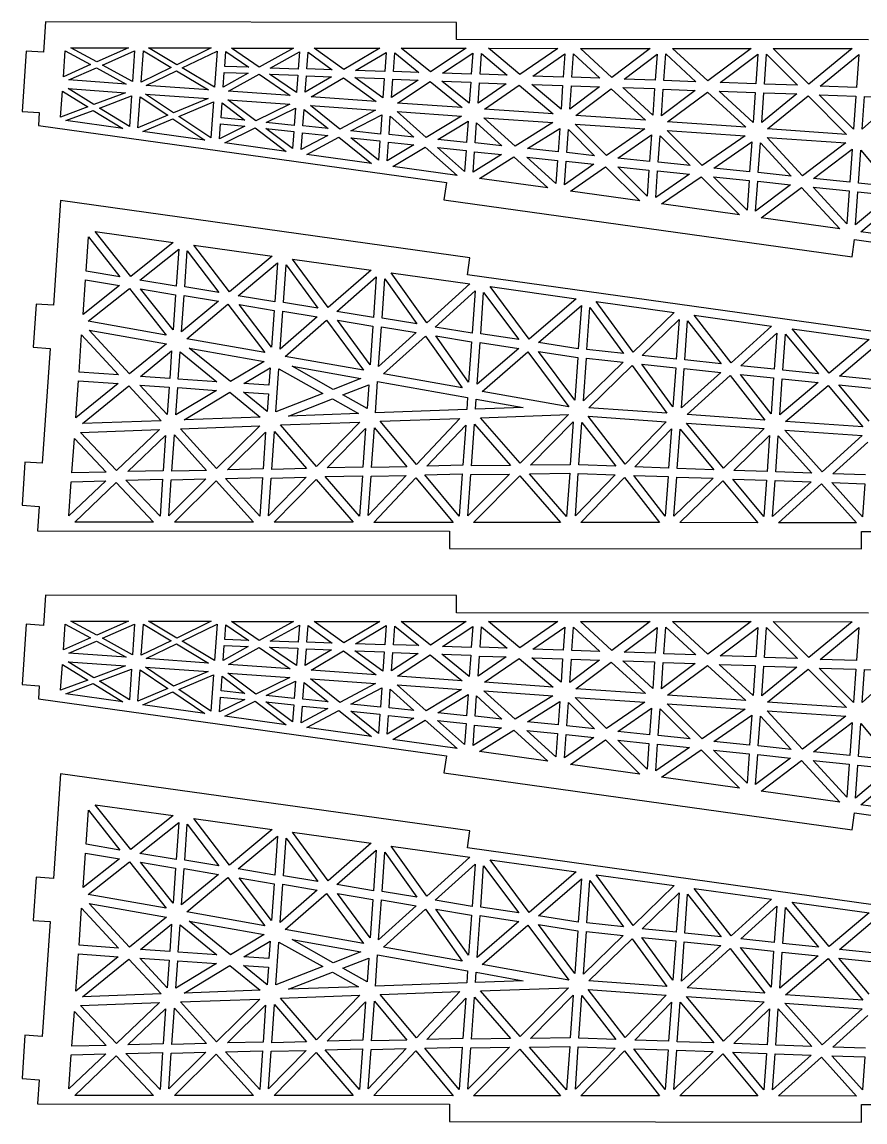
# Model space of a CAD drawing. Extents: x 287 to 1049, y 34 to 223.
# Drawn here: x 287.1 to 395.3, y 34 to 175.2 of the extents above; entities that cross this region are included whole.
import ezdxf

# ---------------------------------------------------------------- set-up
doc = ezdxf.new("R2010")
doc.units = 0
doc.header["$MEASUREMENT"] = 0
doc.layers.add('CYAN', color=4, linetype='CONTINUOUS')

msp = doc.modelspace()

# ---------------------------------------------------------------- linework, layer by layer
at = {"layer": 'CYAN'}
for p, q in [((290.11, 175.23), (289.84, 171.35)), ((342.86, 175.18), (290.11, 175.23)), ((342.86, 172.97), (342.86, 175.18)), ((395.76, 172.92), (342.86, 172.97)), ((287.62, 171.5), (287.08, 163.74)), ((289.84, 171.35), (287.62, 171.5)), ((292.4, 168.2), (292.63, 171.53)), ((292.63, 171.53), (295.89, 169.75)), ((293.36, 171.89), (300.75, 171.89)), ((296.67, 170.09), (293.36, 171.89)), ((300.75, 171.89), (296.67, 170.09)), ((297.41, 169.69), (301.54, 171.52)), ((301.54, 171.52), (301.27, 167.57)), ((302.38, 167.52), (302.66, 171.51)), ((302.66, 171.51), (306.24, 169.38)), ((303.34, 171.89), (311.38, 171.89)), ((306.95, 169.73), (303.34, 171.89)), ((311.38, 171.89), (306.95, 169.73)), ((307.64, 169.32), (312.12, 171.5)), ((312.12, 171.5), (311.8, 166.84)), ((313.1, 169.52), (313.23, 171.44)), ((313.23, 171.44), (316.2, 169.42)), ((313.96, 171.87), (321.94, 171.87)), ((317.55, 169.44), (313.96, 171.87)), ((321.94, 171.87), (317.55, 169.44)), ((318.95, 169.31), (322.7, 171.4)), ((322.7, 171.4), (322.54, 169.18)), ((323.66, 169.2), (323.81, 171.35)), ((323.81, 171.35), (326.92, 169.09)), ((324.6, 171.87), (333.01, 171.86)), ((328.39, 169.12), (324.6, 171.87)), ((333.01, 171.86), (328.39, 169.12)), ((329.89, 168.99), (333.83, 171.32)), ((333.83, 171.32), (333.66, 168.85)), ((334.77, 168.87), (334.94, 171.26)), ((334.94, 171.26), (338.02, 168.76)), ((339.53, 168.82), (335.78, 171.86)), ((335.78, 171.86), (344.1, 171.85)), ((344.1, 171.85), (339.53, 168.82)), ((341.08, 168.65), (344.96, 171.22)), ((344.96, 171.22), (344.77, 168.52)), ((345.89, 168.54), (346.07, 171.17)), ((346.07, 171.17), (349.36, 168.41)), ((350.98, 168.49), (346.98, 171.85)), ((346.98, 171.85), (355.86, 171.84)), ((355.86, 171.84), (350.98, 168.49)), ((352.65, 168.29), (356.79, 171.13)), ((356.79, 171.13), (356.58, 168.15)), ((357.69, 168.12), (357.9, 171.13)), ((357.9, 171.13), (361.29, 168.01)), ((358.77, 171.84), (367.75, 171.83)), ((362.82, 168.11), (358.77, 171.84)), ((367.75, 171.83), (362.82, 168.11)), ((364.39, 167.9), (368.62, 171.1)), ((368.62, 171.1), (368.39, 167.77)), ((369.5, 167.7), (369.74, 171.12)), ((369.74, 171.12), (373.62, 167.56)), ((370.61, 171.84), (380.7, 171.83)), ((375.15, 167.66), (370.61, 171.84)), ((380.7, 171.83), (375.15, 167.66)), ((376.72, 167.46), (381.57, 171.08)), ((381.57, 171.08), (381.3, 167.3)), ((382.41, 167.24), (382.68, 171.09)), ((382.68, 171.09), (386.66, 167.1)), ((388.09, 167.23), (383.51, 171.83)), ((383.51, 171.83), (393.69, 171.81)), ((393.69, 171.81), (388.09, 167.23)), ((389.55, 166.99), (394.52, 171.06)), ((394.52, 171.06), (394.22, 166.83)), ((295.89, 169.75), (292.4, 168.2)), ((301.27, 167.57), (297.41, 169.69)), ((316.2, 169.42), (313.1, 169.52)), ((293.08, 167.78), (296.63, 169.34)), ((296.63, 169.34), (300.44, 167.26)), ((306.24, 169.38), (302.38, 167.52)), ((303.01, 167.08), (306.92, 168.97)), ((306.92, 168.97), (311.04, 166.52)), ((311.8, 166.84), (307.64, 169.32)), ((312.91, 166.85), (313.04, 168.75)), ((316.11, 168.65), (312.91, 166.85)), ((313.04, 168.75), (316.11, 168.65)), ((313.59, 166.34), (317.51, 168.52)), ((317.51, 168.52), (321.53, 165.79)), ((318.86, 168.54), (322.49, 168.41)), ((322.33, 166.18), (318.86, 168.54)), ((322.54, 169.18), (318.95, 169.31)), ((322.49, 168.41), (322.33, 166.18)), ((323.45, 166.2), (323.6, 168.32)), ((326.83, 168.2), (323.45, 166.2)), ((323.6, 168.32), (326.83, 168.2)), ((326.92, 169.09), (323.66, 169.2)), ((333.42, 165.49), (329.8, 168.11)), ((329.8, 168.11), (333.6, 167.97)), ((333.66, 168.85), (329.89, 168.99)), ((338.02, 168.76), (334.77, 168.87)), ((344.77, 168.52), (341.08, 168.65)), ((349.36, 168.41), (345.89, 168.54)), ((356.58, 168.15), (352.65, 168.29)), ((361.29, 168.01), (357.69, 168.12)), ((300.44, 167.26), (293.08, 167.78)), ((311.04, 166.52), (303.01, 167.08)), ((324.19, 165.6), (328.34, 168.07)), ((328.34, 168.07), (332.54, 165.02)), ((333.6, 167.97), (333.42, 165.49)), ((334.54, 165.51), (334.7, 167.87)), ((337.93, 167.76), (334.54, 165.51)), ((334.7, 167.87), (337.93, 167.76)), ((335.31, 164.82), (339.47, 167.58)), ((339.47, 167.58), (343.6, 164.25)), ((344.51, 164.79), (340.98, 167.64)), ((340.98, 167.64), (344.7, 167.52)), ((344.7, 167.52), (344.51, 164.79)), ((345.63, 164.81), (345.81, 167.42)), ((349.25, 167.3), (345.63, 164.81)), ((345.81, 167.42), (349.25, 167.3)), ((346.46, 164.04), (350.92, 167.1)), ((350.92, 167.1), (355.3, 163.43)), ((356.29, 164.04), (352.55, 167.18)), ((352.55, 167.18), (356.5, 167.05)), ((356.5, 167.05), (356.29, 164.04)), ((357.41, 164.02), (357.62, 167.01)), ((361.21, 166.9), (357.41, 164.02)), ((357.62, 167.01), (361.21, 166.9)), ((364.23, 166.8), (368.31, 166.67)), ((368.07, 163.24), (364.23, 166.8)), ((368.39, 167.77), (364.39, 167.9)), ((373.62, 167.56), (369.5, 167.7)), ((381.3, 167.3), (376.72, 167.46)), ((386.66, 167.1), (382.41, 167.24)), ((394.22, 166.83), (389.55, 166.99)), ((292.04, 163.02), (292.27, 166.34)), ((292.27, 166.34), (295.51, 164.32)), ((296.3, 164.63), (293, 166.67)), ((293, 166.67), (300.36, 166.15)), ((300.36, 166.15), (296.3, 164.63)), ((297.02, 164.17), (301.14, 165.74)), ((301.14, 165.74), (300.86, 161.79)), ((301.97, 161.64), (302.25, 165.63)), ((302.25, 165.63), (305.81, 163.25)), ((306.54, 163.56), (302.94, 165.97)), ((302.94, 165.97), (310.96, 165.41)), ((310.96, 165.41), (306.54, 163.56)), ((321.53, 165.79), (313.59, 166.34)), ((332.54, 165.02), (324.19, 165.6)), ((358.2, 163.22), (362.74, 166.65)), ((362.74, 166.65), (367.14, 162.6)), ((368.31, 166.67), (368.07, 163.24)), ((369.18, 163.19), (369.42, 166.59)), ((373.53, 166.45), (369.18, 163.19)), ((369.42, 166.59), (373.53, 166.45)), ((369.98, 162.4), (375.08, 166.22)), ((375.08, 166.22), (380.02, 161.7)), ((380.96, 162.34), (376.59, 166.35)), ((376.59, 166.35), (381.23, 166.19)), ((381.23, 166.19), (380.96, 162.34)), ((382.07, 162.32), (382.34, 166.13)), ((386.56, 165.99), (382.07, 162.32)), ((382.34, 166.13), (386.56, 165.99)), ((382.82, 161.5), (388.02, 165.75)), ((388.02, 165.75), (392.95, 160.79)), ((393.84, 161.47), (389.45, 165.88)), ((389.45, 165.88), (394.14, 165.72)), ((394.14, 165.72), (393.84, 161.47)), ((394.96, 161.46), (395.25, 165.67)), ((399.46, 165.53), (394.96, 161.46)), ((395.25, 165.67), (399.46, 165.53)), ((295.51, 164.32), (292.04, 163.02)), ((292.7, 162.56), (296.23, 163.88)), ((296.23, 163.88), (300.02, 161.53)), ((300.86, 161.79), (297.02, 164.17)), ((307.21, 163.11), (311.67, 164.99)), ((311.67, 164.99), (311.34, 160.33)), ((312.64, 162.93), (312.77, 164.83)), ((312.77, 164.83), (315.69, 162.6)), ((317.09, 162.53), (313.51, 165.23)), ((313.51, 165.23), (321.45, 164.68)), ((321.45, 164.68), (317.09, 162.53)), ((318.43, 162.33), (322.19, 164.18)), ((322.19, 164.18), (322.04, 161.95)), ((323.15, 161.89), (323.29, 164.01)), ((323.29, 164.01), (326.37, 161.55)), ((327.88, 161.47), (324.11, 164.49)), ((324.11, 164.49), (332.46, 163.91)), ((332.46, 163.91), (327.88, 161.47)), ((343.6, 164.25), (335.31, 164.82)), ((355.3, 163.43), (346.46, 164.04)), ((287.08, 163.74), (289.29, 163.59)), ((289.29, 163.59), (289.18, 161.92)), ((300.02, 161.53), (292.7, 162.56)), ((305.81, 163.25), (301.97, 161.64)), ((302.59, 161.17), (306.46, 162.8)), ((306.46, 162.8), (310.56, 160.05)), ((311.34, 160.33), (307.21, 163.11)), ((315.69, 162.6), (312.64, 162.93)), ((329.32, 161.23), (333.27, 163.32)), ((333.27, 163.32), (333.1, 160.84)), ((334.21, 160.78), (334.37, 163.15)), ((334.37, 163.15), (337.41, 160.44)), ((335.23, 163.72), (343.52, 163.14)), ((338.97, 160.41), (335.23, 163.72)), ((343.52, 163.14), (338.97, 160.41)), ((340.46, 160.13), (344.35, 162.47)), ((344.35, 162.47), (344.16, 159.74)), ((350.38, 159.29), (346.39, 162.94)), ((346.39, 162.94), (355.23, 162.32)), ((367.14, 162.6), (358.2, 163.22)), ((289.18, 161.92), (341.57, 154.6)), ((310.56, 160.05), (302.59, 161.17)), ((312.45, 160.24), (312.58, 162.15)), ((315.67, 161.83), (312.45, 160.24)), ((312.58, 162.15), (315.67, 161.83)), ((313.11, 159.71), (317, 161.62)), ((317, 161.62), (321.01, 158.6)), ((321.83, 158.96), (318.4, 161.55)), ((318.4, 161.55), (321.98, 161.18)), ((322.04, 161.95), (318.43, 162.33)), ((321.98, 161.18), (321.83, 158.96)), ((326.37, 161.55), (323.15, 161.89)), ((333.1, 160.84), (329.32, 161.23)), ((345.27, 159.69), (345.45, 162.29)), ((345.45, 162.29), (348.7, 159.32)), ((355.23, 162.32), (350.38, 159.29)), ((351.97, 158.98), (356.12, 161.57)), ((356.12, 161.57), (355.91, 158.57)), ((357.02, 158.45), (357.23, 161.44)), ((357.23, 161.44), (360.6, 158.06)), ((362.14, 158.09), (358.12, 162.12)), ((358.12, 162.12), (367.06, 161.49)), ((367.06, 161.49), (362.14, 158.09)), ((374.42, 156.8), (369.9, 161.29)), ((369.9, 161.29), (379.94, 160.59)), ((380.02, 161.7), (369.98, 162.4)), ((392.95, 160.79), (382.82, 161.5)), ((321.01, 158.6), (313.11, 159.71)), ((322.93, 158.85), (323.08, 161)), ((326.33, 160.66), (322.93, 158.85)), ((323.08, 161), (326.33, 160.66)), ((323.64, 158.23), (327.78, 160.42)), ((327.78, 160.42), (331.97, 157.07)), ((332.86, 157.49), (329.29, 160.34)), ((329.29, 160.34), (333.04, 159.96)), ((333.04, 159.96), (332.86, 157.49)), ((333.97, 157.4), (334.14, 159.78)), ((334.14, 159.78), (337.37, 159.45)), ((337.41, 160.44), (334.21, 160.78)), ((344.16, 159.74), (340.46, 160.13)), ((348.7, 159.32), (345.27, 159.69)), ((363.59, 157.74), (367.9, 160.72)), ((367.9, 160.72), (367.66, 157.3)), ((368.77, 157.22), (369, 160.62)), ((369, 160.62), (372.86, 156.78)), ((379.94, 160.59), (374.42, 156.8)), ((375.9, 156.46), (380.78, 159.82)), ((380.78, 159.82), (380.51, 155.97)), ((381.62, 155.88), (381.89, 159.69)), ((381.89, 159.69), (385.82, 155.43)), ((382.74, 160.39), (392.87, 159.69)), ((387.3, 155.47), (382.74, 160.39)), ((392.87, 159.69), (387.3, 155.47)), ((331.97, 157.07), (323.64, 158.23)), ((337.37, 159.45), (333.97, 157.4)), ((334.71, 156.68), (338.86, 159.17)), ((338.86, 159.17), (342.96, 155.53)), ((340.41, 159.12), (344.09, 158.74)), ((343.9, 156.04), (340.41, 159.12)), ((344.09, 158.74), (343.9, 156.04)), ((345.01, 155.93), (345.19, 158.56)), ((348.65, 158.21), (345.01, 155.93)), ((345.19, 158.56), (348.65, 158.21)), ((355.91, 158.57), (351.97, 158.98)), ((360.6, 158.06), (357.02, 158.45)), ((388.7, 155.13), (393.66, 158.89)), ((393.66, 158.89), (393.37, 154.64)), ((394.47, 154.53), (394.77, 158.75)), ((394.77, 158.75), (398.66, 154.09)), ((345.81, 155.14), (350.24, 157.91)), ((350.24, 157.91), (354.61, 153.91)), ((355.63, 154.48), (351.92, 157.87)), ((351.92, 157.87), (355.83, 157.46)), ((355.83, 157.46), (355.63, 154.48)), ((356.73, 154.33), (356.94, 157.34)), ((360.52, 156.95), (356.73, 154.33)), ((356.94, 157.34), (360.52, 156.95)), ((367.66, 157.3), (363.59, 157.74)), ((372.86, 156.78), (368.77, 157.22)), ((342.96, 155.53), (334.71, 156.68)), ((357.49, 153.5), (362.01, 156.64)), ((362.01, 156.64), (366.39, 152.27)), ((367.35, 152.87), (363.6, 156.62)), ((363.6, 156.62), (367.58, 156.19)), ((367.58, 156.19), (367.35, 152.87)), ((368.45, 152.69), (368.69, 156.11)), ((372.79, 155.67), (368.45, 152.69)), ((368.69, 156.11), (372.79, 155.67)), ((380.51, 155.97), (375.9, 156.46)), ((385.82, 155.43), (381.62, 155.88)), ((341.57, 154.6), (341.26, 152.41)), ((354.61, 153.91), (345.81, 155.14)), ((369.21, 151.86), (374.29, 155.36)), ((374.29, 155.36), (379.21, 150.46)), ((380.17, 151.08), (375.87, 155.35)), ((375.87, 155.35), (380.43, 154.86)), ((380.43, 154.86), (380.17, 151.08)), ((381.27, 150.92), (381.54, 154.77)), ((385.77, 154.32), (381.27, 150.92)), ((381.54, 154.77), (385.77, 154.32)), ((381.99, 150.07), (387.17, 153.99)), ((387.17, 153.99), (392.07, 148.67)), ((388.65, 154.02), (393.29, 153.53)), ((392.99, 149.3), (388.65, 154.02)), ((393.37, 154.64), (388.7, 155.13)), ((398.66, 154.09), (394.47, 154.53)), ((366.39, 152.27), (357.49, 153.5)), ((393.29, 153.53), (392.99, 149.3)), ((394.1, 149.17), (394.4, 153.41)), ((398.61, 152.98), (394.1, 149.17)), ((394.4, 153.41), (398.61, 152.98)), ((394.79, 148.29), (399.91, 152.61)), ((292.04, 152.31), (291.1, 138.86)), ((344.59, 144.96), (292.04, 152.31)), ((341.26, 152.41), (393.66, 145.08)), ((379.21, 150.46), (369.21, 151.86)), ((392.07, 148.67), (381.99, 150.07)), ((296.47, 148.32), (306.49, 146.93)), ((301.04, 142.56), (296.47, 148.32)), ((295.31, 143.24), (295.61, 147.62)), ((295.61, 147.62), (299.65, 142.5)), ((306.49, 146.93), (301.04, 142.56)), ((393.66, 145.08), (393.97, 147.29)), ((393.97, 147.29), (446.36, 139.96)), ((404.68, 146.91), (394.79, 148.29)), ((302.21, 142.07), (307.2, 146.06)), ((307.2, 146.06), (306.86, 141.3)), ((307.97, 141.23), (308.3, 145.83)), ((308.3, 145.83), (312.36, 140.49)), ((313.71, 140.56), (309.14, 146.55)), ((309.14, 146.55), (319.19, 145.15)), ((319.19, 145.15), (313.71, 140.56)), ((314.85, 140.08), (319.88, 144.28)), ((319.88, 144.28), (319.53, 139.29)), ((326.38, 138.57), (321.81, 144.78)), ((321.81, 144.78), (331.89, 143.37)), ((344.28, 142.77), (344.59, 144.96)), ((299.65, 142.5), (295.31, 143.24)), ((320.64, 139.21), (320.98, 144.03)), ((320.98, 144.03), (325.07, 138.47)), ((331.89, 143.37), (326.38, 138.57)), ((339.04, 136.58), (334.48, 143.01)), ((334.48, 143.01), (344.59, 141.6)), ((396.67, 135.44), (344.28, 142.77)), ((294.92, 137.68), (295.23, 142.12)), ((299.58, 141.4), (294.92, 137.68)), ((295.23, 142.12), (299.58, 141.4)), ((306.86, 141.3), (302.21, 142.07)), ((327.49, 138.06), (332.57, 142.49)), ((332.57, 142.49), (332.2, 137.28)), ((333.31, 137.2), (333.66, 142.24)), ((333.66, 142.24), (337.77, 136.46)), ((344.59, 141.6), (339.04, 136.58)), ((295.59, 136.8), (300.86, 141)), ((300.86, 141), (305.59, 135.02)), ((306.47, 135.69), (302.31, 140.94)), ((302.31, 140.94), (306.79, 140.19)), ((306.79, 140.19), (306.47, 135.69)), ((307.57, 135.45), (307.9, 140.12)), ((307.9, 140.12), (312.29, 139.38)), ((312.36, 140.49), (307.97, 141.23)), ((319.53, 139.29), (314.85, 140.08)), ((340.14, 136.05), (345.25, 140.69)), ((345.25, 140.69), (344.87, 135.26)), ((345.98, 135.18), (346.35, 140.49)), ((346.35, 140.49), (350.87, 134.44)), ((347.18, 141.24), (358.22, 139.69)), ((352.22, 134.5), (347.18, 141.24)), ((288.88, 139.01), (288.5, 133.47)), ((291.1, 138.86), (288.88, 139.01)), ((312.29, 139.38), (307.57, 135.45)), ((308.23, 134.55), (313.52, 138.97)), ((313.52, 138.97), (318.26, 132.77)), ((319.13, 133.46), (314.96, 138.93)), ((314.96, 138.93), (319.46, 138.18)), ((325.07, 138.47), (320.64, 139.21)), ((358.22, 139.69), (352.22, 134.5)), ((353.4, 134.05), (358.9, 138.81)), ((358.9, 138.81), (358.51, 133.26)), ((359.62, 133.15), (360, 138.58)), ((360, 138.58), (364.3, 132.65)), ((365.55, 132.81), (360.82, 139.33)), ((360.82, 139.33), (370.81, 137.93)), ((319.46, 138.18), (319.13, 133.46)), ((320.22, 133.21), (320.56, 138.1)), ((324.98, 137.36), (320.22, 133.21)), ((320.56, 138.1), (324.98, 137.36)), ((332.2, 137.28), (327.49, 138.06)), ((337.77, 136.46), (333.31, 137.2)), ((370.81, 137.93), (365.55, 132.81)), ((378.14, 131.47), (373.39, 137.57)), ((373.39, 137.57), (383.33, 136.18)), ((305.59, 135.02), (295.59, 136.8)), ((295.69, 135.65), (305.62, 133.89)), ((300.9, 130.03), (295.69, 135.65)), ((320.87, 132.29), (326.19, 136.94)), ((326.19, 136.94), (330.92, 130.5)), ((331.78, 131.22), (327.58, 136.92)), ((327.58, 136.92), (332.12, 136.17)), ((332.12, 136.17), (331.78, 131.22)), ((332.87, 130.98), (333.23, 136.09)), ((333.23, 136.09), (337.69, 135.35)), ((344.87, 135.26), (340.14, 136.05)), ((366.72, 132.4), (371.45, 137.01)), ((371.45, 137.01), (371.09, 131.94)), ((372.2, 131.83), (372.55, 136.85)), ((372.55, 136.85), (376.84, 131.34)), ((383.33, 136.18), (378.14, 131.47)), ((390.73, 130.12), (385.97, 135.81)), ((385.97, 135.81), (395.85, 134.44)), ((294.4, 130.27), (294.73, 135.05)), ((294.73, 135.05), (299.48, 129.92)), ((318.26, 132.77), (308.23, 134.55)), ((337.69, 135.35), (332.87, 130.98)), ((333.51, 130.04), (338.87, 134.9)), ((338.87, 134.9), (343.59, 128.25)), ((344.43, 128.99), (340.22, 134.92)), ((340.22, 134.92), (344.79, 134.15)), ((350.87, 134.44), (345.98, 135.18)), ((379.37, 131.08), (383.99, 135.28)), ((383.99, 135.28), (383.67, 130.63)), ((384.77, 130.51), (385.1, 135.14)), ((385.1, 135.14), (389.36, 130.03)), ((395.85, 134.44), (390.73, 130.12)), ((288.5, 133.47), (290.71, 133.31)), ((290.71, 133.31), (289.68, 118.56)), ((305.62, 133.89), (300.9, 130.03)), ((302.28, 129.72), (306.28, 132.99)), ((306.28, 132.99), (306.04, 129.46)), ((307.15, 129.38), (307.39, 132.88)), ((307.39, 132.88), (312.11, 129.03)), ((308.56, 133.36), (318.16, 131.64)), ((313.85, 129.04), (308.56, 133.36)), ((344.79, 134.15), (344.43, 128.99)), ((345.52, 128.7), (345.9, 134.08)), ((350.86, 133.31), (345.52, 128.7)), ((345.9, 134.08), (350.86, 133.31)), ((346.17, 127.79), (352.04, 132.87)), ((352.04, 132.87), (357.31, 125.8)), ((353.38, 132.93), (358.44, 132.16)), ((358.05, 126.67), (353.38, 132.93)), ((358.51, 133.26), (353.4, 134.05)), ((364.3, 132.65), (359.62, 133.15)), ((392.03, 129.75), (396.54, 133.56)), ((318.16, 131.64), (313.85, 129.04)), ((330.92, 130.5), (320.87, 132.29)), ((358.44, 132.16), (358.05, 126.67)), ((359.16, 126.58), (359.54, 132.04)), ((364.25, 131.54), (359.16, 126.58)), ((359.54, 132.04), (364.25, 131.54)), ((371.09, 131.94), (366.72, 132.4)), ((376.84, 131.34), (372.2, 131.83)), ((299.48, 129.92), (294.4, 130.27)), ((315.58, 128.79), (318.94, 130.82)), ((318.94, 130.82), (318.78, 128.57)), ((319.66, 125.18), (320.05, 130.69)), ((320.05, 130.69), (325.69, 127.53)), ((321.75, 131.02), (330.6, 129.44)), ((327.03, 128.04), (321.75, 131.02)), ((343.59, 128.25), (333.51, 130.04)), ((359.85, 125.69), (365.42, 131.12)), ((365.42, 131.12), (369.88, 124.99)), ((366.67, 131.29), (371.01, 130.83)), ((370.66, 125.8), (366.67, 131.29)), ((371.01, 130.83), (370.66, 125.8)), ((371.77, 125.67), (372.12, 130.73)), ((376.79, 130.23), (371.77, 125.67)), ((372.12, 130.73), (376.79, 130.23)), ((383.27, 124.89), (379.32, 129.97)), ((379.32, 129.97), (383.59, 129.52)), ((383.67, 130.63), (379.37, 131.08)), ((389.36, 130.03), (384.77, 130.51)), ((293.99, 124.38), (294.32, 129.16)), ((299.41, 128.81), (293.99, 124.38)), ((294.32, 129.16), (299.41, 128.81)), ((305.71, 124.82), (302.2, 128.61)), ((302.2, 128.61), (305.96, 128.35)), ((306.04, 129.46), (302.28, 129.72)), ((312.11, 129.03), (307.15, 129.38)), ((318.78, 128.57), (315.58, 128.79)), ((330.6, 129.44), (327.03, 128.04)), ((328.28, 127.35), (331.6, 128.64)), ((331.6, 128.64), (331.38, 125.6)), ((332.46, 125.03), (332.74, 129.05)), ((332.74, 129.05), (344.29, 127.01)), ((372.47, 124.81), (378, 129.84)), ((378, 129.84), (382.46, 124.11)), ((383.59, 129.52), (383.27, 124.89)), ((384.37, 124.76), (384.7, 129.4)), ((389.31, 128.92), (384.37, 124.76)), ((384.7, 129.4), (389.31, 128.92)), ((385.11, 123.93), (390.6, 128.56)), ((390.6, 128.56), (395.04, 123.23)), ((395.87, 123.98), (391.98, 128.64)), ((391.98, 128.64), (396.17, 128.19)), ((396.25, 129.32), (392.03, 129.75)), ((294.85, 123.65), (300.79, 128.5)), ((300.79, 128.5), (304.93, 124.02)), ((305.96, 128.35), (305.71, 124.82)), ((306.82, 124.77), (307.07, 128.27)), ((312.03, 127.92), (306.82, 124.77)), ((307.07, 128.27), (312.03, 127.92)), ((307.92, 124.13), (313.75, 127.68)), ((313.75, 127.68), (317.66, 124.5)), ((315.51, 127.68), (318.71, 127.46)), ((318.55, 125.2), (315.51, 127.68)), ((318.71, 127.46), (318.55, 125.2)), ((325.69, 127.53), (319.66, 125.18)), ((331.38, 125.6), (328.28, 127.35)), ((357.31, 125.8), (346.17, 127.79)), ((321.31, 124.62), (326.95, 126.83)), ((326.95, 126.83), (330.28, 124.95)), ((344.29, 127.01), (344.18, 125.45)), ((345.3, 125.5), (345.39, 126.8)), ((351.44, 125.73), (345.3, 125.5)), ((345.39, 126.8), (351.44, 125.73)), ((317.66, 124.5), (307.92, 124.13)), ((330.28, 124.95), (321.31, 124.62)), ((344.18, 125.45), (332.46, 125.03)), ((333.08, 123.95), (343.31, 124.32)), ((343.31, 124.32), (337.72, 118.39)), ((345.93, 124.41), (357.24, 124.83)), ((351.04, 118.57), (345.93, 124.41)), ((357.24, 124.83), (351.04, 118.57)), ((364.53, 118.43), (359.77, 124.59)), ((359.77, 124.59), (369.8, 123.88)), ((369.88, 124.99), (359.85, 125.69)), ((382.46, 124.11), (372.47, 124.81)), ((294.6, 122.53), (304.74, 122.91)), ((304.93, 124.02), (294.85, 123.65)), ((304.74, 122.91), (299.22, 117.64)), ((307.42, 123), (317.6, 123.37)), ((312.05, 117.88), (307.42, 123)), ((317.6, 123.37), (312.05, 117.88)), ((320.25, 123.48), (330.46, 123.85)), ((324.88, 118.13), (320.25, 123.48)), ((330.46, 123.85), (324.88, 118.13)), ((326.26, 117.96), (331.2, 123.02)), ((331.2, 123.02), (330.86, 118.07)), ((331.97, 118), (332.32, 123.11)), ((332.32, 123.11), (336.49, 118.11)), ((337.72, 118.39), (333.08, 123.95)), ((339.05, 118.18), (344.05, 123.47)), ((344.05, 123.47), (343.68, 118.3)), ((344.79, 118.23), (345.17, 123.6)), ((345.17, 123.6), (349.81, 118.29)), ((352.36, 118.32), (357.86, 123.87)), ((357.86, 123.87), (357.47, 118.38)), ((358.58, 118.35), (358.97, 123.81)), ((358.97, 123.81), (363.32, 118.18)), ((369.8, 123.88), (364.53, 118.43)), ((365.75, 118.1), (370.46, 122.98)), ((370.46, 122.98), (370.11, 117.95)), ((371.22, 117.9), (371.58, 122.95)), ((371.58, 122.95), (375.92, 117.73)), ((372.39, 123.7), (382.38, 123.01)), ((377.17, 117.95), (372.39, 123.7)), ((382.38, 123.01), (377.17, 117.95)), ((395.04, 123.23), (385.11, 123.93)), ((293.49, 117.32), (293.8, 121.75)), ((293.8, 121.75), (297.9, 117.43)), ((299.22, 117.64), (294.6, 122.53)), ((300.68, 117.5), (305.52, 122.11)), ((305.52, 122.11), (305.21, 117.61)), ((306.32, 117.53), (306.64, 122.2)), ((306.64, 122.2), (310.77, 117.65)), ((313.47, 117.73), (318.36, 122.57)), ((318.36, 122.57), (318.03, 117.84)), ((319.14, 117.76), (319.48, 122.66)), ((319.48, 122.66), (323.62, 117.88)), ((378.46, 117.64), (383.07, 122.12)), ((383.07, 122.12), (382.75, 117.49)), ((383.86, 117.46), (384.19, 122.1)), ((384.19, 122.1), (388.5, 117.29)), ((389.82, 117.47), (385.03, 122.82)), ((385.03, 122.82), (394.96, 122.13)), ((394.96, 122.13), (389.82, 117.47)), ((391.18, 117.2), (395.68, 121.27)), ((287.46, 118.71), (287.08, 113.17)), ((289.68, 118.56), (287.46, 118.71)), ((297.9, 117.43), (293.49, 117.32)), ((305.21, 117.61), (300.68, 117.5)), ((310.77, 117.65), (306.32, 117.53)), ((318.03, 117.84), (313.47, 117.73)), ((323.62, 117.88), (319.14, 117.76)), ((330.86, 118.07), (326.26, 117.96)), ((336.49, 118.11), (331.97, 118)), ((343.68, 118.3), (339.05, 118.18)), ((349.81, 118.29), (344.79, 118.23)), ((352.23, 117.21), (357.4, 117.28)), ((357.47, 118.38), (352.36, 118.32)), ((357.4, 117.28), (357.01, 111.73)), ((363.32, 118.18), (358.58, 118.35)), ((370.11, 117.95), (365.75, 118.1)), ((375.92, 117.73), (371.22, 117.9)), ((382.75, 117.49), (378.46, 117.64)), ((388.5, 117.29), (383.86, 117.46)), ((297.82, 116.32), (293.11, 111.82)), ((293.11, 111.82), (293.41, 116.19)), ((293.41, 116.19), (297.82, 116.32)), ((293.86, 111), (299.18, 116.07)), ((299.18, 116.07), (303.98, 110.99)), ((300.42, 116.39), (305.13, 116.5)), ((304.8, 111.75), (300.42, 116.39)), ((305.13, 116.5), (304.8, 111.75)), ((310.69, 116.55), (305.92, 111.83)), ((305.92, 111.83), (306.24, 116.43)), ((306.24, 116.43), (310.69, 116.55)), ((306.65, 110.99), (312.01, 116.29)), ((312.01, 116.29), (316.8, 110.98)), ((313.21, 116.61), (317.96, 116.73)), ((317.61, 111.75), (313.21, 116.61)), ((317.96, 116.73), (317.61, 111.75)), ((323.56, 116.77), (318.73, 111.83)), ((318.73, 111.83), (319.06, 116.66)), ((319.06, 116.66), (323.56, 116.77)), ((319.45, 110.98), (324.83, 116.49)), ((324.83, 116.49), (329.62, 110.98)), ((326.01, 116.84), (330.78, 116.96)), ((330.42, 111.76), (326.01, 116.84)), ((330.78, 116.96), (330.42, 111.76)), ((336.41, 117), (331.54, 111.84)), ((331.54, 111.84), (331.89, 116.89)), ((331.89, 116.89), (336.41, 117)), ((332.24, 110.97), (337.66, 116.71)), ((337.66, 116.71), (342.45, 110.96)), ((338.81, 117.07), (343.61, 117.2)), ((343.23, 111.76), (338.81, 117.07)), ((343.61, 117.2), (343.23, 111.76)), ((349.66, 117.18), (344.34, 111.81)), ((344.34, 111.81), (344.71, 117.12)), ((344.71, 117.12), (349.66, 117.18)), ((345.06, 110.95), (350.99, 116.93)), ((350.99, 116.93), (356.22, 110.95)), ((357.01, 111.73), (352.23, 117.21)), ((358.13, 111.81), (358.51, 117.24)), ((363.22, 117.08), (358.13, 111.81)), ((358.51, 117.24), (363.22, 117.08)), ((358.83, 110.95), (364.43, 116.74)), ((364.43, 116.74), (368.93, 110.94)), ((369.68, 111.77), (365.65, 116.99)), ((365.65, 116.99), (370.03, 116.84)), ((370.03, 116.84), (369.68, 111.77)), ((370.79, 111.77), (371.14, 116.79)), ((375.81, 116.63), (370.79, 111.77)), ((371.14, 116.79), (375.81, 116.63)), ((371.53, 110.94), (377.08, 116.32)), ((377.08, 116.32), (381.57, 110.93)), ((378.35, 116.53), (382.67, 116.38)), ((382.35, 111.73), (378.35, 116.53)), ((382.67, 116.38), (382.35, 111.73)), ((383.46, 111.72), (383.78, 116.35)), ((388.39, 116.18), (383.46, 111.72)), ((383.78, 116.35), (388.39, 116.18)), ((384.23, 110.93), (389.74, 115.91)), ((389.74, 115.91), (394.21, 110.91)), ((391.08, 116.09), (395.31, 115.93)), ((395.01, 111.69), (391.08, 116.09)), ((395.39, 117.06), (391.18, 117.2)), ((395.31, 115.93), (395.01, 111.69)), ((287.08, 113.17), (289.29, 113.02)), ((289.29, 113.02), (289.08, 109.9)), ((303.98, 110.99), (293.86, 111)), ((316.8, 110.98), (306.65, 110.99)), ((329.62, 110.98), (319.45, 110.98)), ((342.45, 110.96), (332.24, 110.97)), ((356.22, 110.95), (345.06, 110.95)), ((368.93, 110.94), (358.83, 110.95)), ((381.57, 110.93), (371.53, 110.94)), ((394.21, 110.91), (384.23, 110.93)), ((289.08, 109.9), (341.98, 109.85)), ((341.98, 109.85), (341.98, 107.63)), ((394.88, 107.58), (394.88, 109.81)), ((394.88, 109.81), (447.79, 109.76)), ((341.98, 107.63), (394.88, 107.58)), ((290.11, 101.61), (289.84, 97.73)), ((342.86, 101.57), (290.11, 101.61)), ((342.86, 99.36), (342.86, 101.57)), ((395.76, 99.31), (342.86, 99.36)), ((287.62, 97.89), (287.08, 90.13)), ((289.84, 97.73), (287.62, 97.89)), ((292.4, 94.59), (292.63, 97.92)), ((292.63, 97.92), (295.89, 96.14)), ((293.36, 98.28), (300.75, 98.28)), ((296.67, 96.48), (293.36, 98.28)), ((300.75, 98.28), (296.67, 96.48)), ((297.41, 96.08), (301.54, 97.9)), ((301.54, 97.9), (301.27, 93.96)), ((302.38, 93.91), (302.66, 97.9)), ((302.66, 97.9), (306.24, 95.77)), ((303.34, 98.28), (311.38, 98.27)), ((306.95, 96.12), (303.34, 98.28)), ((311.38, 98.27), (306.95, 96.12)), ((307.64, 95.71), (312.12, 97.89)), ((312.12, 97.89), (311.8, 93.23)), ((313.1, 95.91), (313.23, 97.83)), ((313.23, 97.83), (316.2, 95.81)), ((313.96, 98.26), (321.94, 98.26)), ((317.55, 95.82), (313.96, 98.26)), ((321.94, 98.26), (317.55, 95.82)), ((318.95, 95.7), (322.7, 97.79)), ((322.7, 97.79), (322.54, 95.57)), ((323.66, 95.59), (323.81, 97.74)), ((323.81, 97.74), (326.92, 95.48)), ((324.6, 98.26), (333.01, 98.25)), ((328.39, 95.51), (324.6, 98.26)), ((333.01, 98.25), (328.39, 95.51)), ((329.89, 95.38), (333.83, 97.71)), ((333.83, 97.71), (333.66, 95.24)), ((334.77, 95.26), (334.94, 97.64)), ((334.94, 97.64), (338.02, 95.14)), ((339.53, 95.21), (335.78, 98.25)), ((335.78, 98.25), (344.1, 98.24)), ((344.1, 98.24), (339.53, 95.21)), ((341.08, 95.04), (344.96, 97.61)), ((344.96, 97.61), (344.77, 94.91)), ((345.89, 94.93), (346.07, 97.56)), ((346.07, 97.56), (349.36, 94.8)), ((350.98, 94.88), (346.98, 98.24)), ((346.98, 98.24), (355.86, 98.23)), ((355.86, 98.23), (350.98, 94.88)), ((352.65, 94.68), (356.79, 97.52)), ((356.79, 97.52), (356.58, 94.54)), ((357.69, 94.51), (357.9, 97.51)), ((357.9, 97.51), (361.29, 94.4)), ((358.77, 98.23), (367.75, 98.22)), ((362.82, 94.5), (358.77, 98.23)), ((367.75, 98.22), (362.82, 94.5)), ((364.39, 94.29), (368.62, 97.49)), ((368.62, 97.49), (368.39, 94.16)), ((369.5, 94.09), (369.74, 97.51)), ((369.74, 97.51), (373.62, 93.95)), ((370.61, 98.23), (380.7, 98.22)), ((375.15, 94.05), (370.61, 98.23)), ((380.7, 98.22), (375.15, 94.05)), ((376.72, 93.85), (381.57, 97.47)), ((381.57, 97.47), (381.3, 93.69)), ((382.41, 93.63), (382.68, 97.48)), ((382.68, 97.48), (386.66, 93.48)), ((388.09, 93.62), (383.51, 98.22)), ((383.51, 98.22), (393.69, 98.2)), ((393.69, 98.2), (388.09, 93.62)), ((295.89, 96.14), (292.4, 94.59)), ((301.27, 93.96), (297.41, 96.08)), ((389.55, 93.38), (394.52, 97.45)), ((394.52, 97.45), (394.22, 93.22)), ((293.08, 94.17), (296.63, 95.73)), ((296.63, 95.73), (300.44, 93.65)), ((306.24, 95.77), (302.38, 93.91)), ((303.01, 93.47), (306.92, 95.36)), ((306.92, 95.36), (311.04, 92.91)), ((311.8, 93.23), (307.64, 95.71)), ((312.91, 93.24), (313.04, 95.14)), ((316.11, 95.03), (312.91, 93.24)), ((313.04, 95.14), (316.11, 95.03)), ((316.2, 95.81), (313.1, 95.91)), ((313.59, 92.73), (317.51, 94.91)), ((317.51, 94.91), (321.53, 92.18)), ((318.86, 94.93), (322.49, 94.8)), ((322.33, 92.57), (318.86, 94.93)), ((322.54, 95.57), (318.95, 95.7)), ((322.49, 94.8), (322.33, 92.57)), ((323.45, 92.59), (323.6, 94.71)), ((323.6, 94.71), (326.83, 94.59)), ((326.92, 95.48), (323.66, 95.59)), ((333.66, 95.24), (329.89, 95.38)), ((338.02, 95.14), (334.77, 95.26)), ((344.77, 94.91), (341.08, 95.04)), ((349.36, 94.8), (345.89, 94.93)), ((356.58, 94.54), (352.65, 94.68)), ((300.44, 93.65), (293.08, 94.17)), ((311.04, 92.91), (303.01, 93.47)), ((326.83, 94.59), (323.45, 92.59)), ((324.19, 91.99), (328.34, 94.46)), ((328.34, 94.46), (332.54, 91.41)), ((333.42, 91.87), (329.8, 94.49)), ((329.8, 94.49), (333.6, 94.35)), ((333.6, 94.35), (333.42, 91.87)), ((334.54, 91.89), (334.7, 94.26)), ((337.93, 94.15), (334.54, 91.89)), ((334.7, 94.26), (337.93, 94.15)), ((335.31, 91.21), (339.47, 93.97)), ((339.47, 93.97), (343.6, 90.63)), ((344.51, 91.18), (340.98, 94.03)), ((340.98, 94.03), (344.7, 93.91)), ((344.7, 93.91), (344.51, 91.18)), ((345.63, 91.2), (345.81, 93.81)), ((349.25, 93.69), (345.63, 91.2)), ((345.81, 93.81), (349.25, 93.69)), ((346.46, 90.43), (350.92, 93.49)), ((350.92, 93.49), (355.3, 89.82)), ((356.29, 90.43), (352.55, 93.57)), ((352.55, 93.57), (356.5, 93.43)), ((356.5, 93.43), (356.29, 90.43)), ((357.41, 90.41), (357.62, 93.4)), ((361.21, 93.29), (357.41, 90.41)), ((357.62, 93.4), (361.21, 93.29)), ((361.29, 94.4), (357.69, 94.51)), ((368.39, 94.16), (364.39, 94.29)), ((373.62, 93.95), (369.5, 94.09)), ((381.3, 93.69), (376.72, 93.85)), ((386.66, 93.48), (382.41, 93.63)), ((394.22, 93.22), (389.55, 93.38)), ((292.04, 89.41), (292.27, 92.73)), ((292.27, 92.73), (295.51, 90.71)), ((296.3, 91.02), (293, 93.06)), ((293, 93.06), (300.36, 92.54)), ((300.36, 92.54), (296.3, 91.02)), ((297.02, 90.56), (301.14, 92.13)), ((301.14, 92.13), (300.86, 88.18)), ((301.97, 88.03), (302.25, 92.02)), ((302.25, 92.02), (305.81, 89.64)), ((306.54, 89.95), (302.94, 92.36)), ((302.94, 92.36), (310.96, 91.8)), ((321.53, 92.18), (313.59, 92.73)), ((332.54, 91.41), (324.19, 91.99)), ((358.2, 89.61), (362.74, 93.04)), ((362.74, 93.04), (367.14, 88.99)), ((364.23, 93.19), (368.31, 93.06)), ((368.07, 89.63), (364.23, 93.19)), ((368.31, 93.06), (368.07, 89.63)), ((369.18, 89.58), (369.42, 92.98)), ((373.53, 92.84), (369.18, 89.58)), ((369.42, 92.98), (373.53, 92.84)), ((369.98, 88.79), (375.08, 92.61)), ((375.08, 92.61), (380.02, 88.09)), ((380.96, 88.73), (376.59, 92.74)), ((376.59, 92.74), (381.23, 92.58)), ((381.23, 92.58), (380.96, 88.73)), ((382.07, 88.71), (382.34, 92.52)), ((386.56, 92.38), (382.07, 88.71)), ((382.34, 92.52), (386.56, 92.38)), ((382.82, 87.89), (388.02, 92.14)), ((388.02, 92.14), (392.95, 87.18)), ((393.84, 87.86), (389.45, 92.27)), ((389.45, 92.27), (394.14, 92.11)), ((394.14, 92.11), (393.84, 87.86)), ((394.96, 87.85), (395.25, 92.06)), ((399.46, 91.92), (394.96, 87.85)), ((395.25, 92.06), (399.46, 91.92)), ((295.51, 90.71), (292.04, 89.41)), ((300.86, 88.18), (297.02, 90.56)), ((310.96, 91.8), (306.54, 89.95)), ((307.21, 89.5), (311.67, 91.38)), ((311.67, 91.38), (311.34, 86.72)), ((312.64, 89.32), (312.77, 91.22)), ((312.77, 91.22), (315.69, 88.99)), ((317.09, 88.92), (313.51, 91.62)), ((313.51, 91.62), (321.45, 91.07)), ((321.45, 91.07), (317.09, 88.92)), ((318.43, 88.72), (322.19, 90.57)), ((322.19, 90.57), (322.04, 88.34)), ((327.88, 87.86), (324.11, 90.88)), ((324.11, 90.88), (332.46, 90.3)), ((343.6, 90.63), (335.31, 91.21)), ((355.3, 89.82), (346.46, 90.43)), ((287.08, 90.13), (289.29, 89.98)), ((289.29, 89.98), (289.18, 88.31)), ((292.7, 88.94), (296.23, 90.27)), ((296.23, 90.27), (300.02, 87.92)), ((305.81, 89.64), (301.97, 88.03)), ((302.59, 87.56), (306.46, 89.19)), ((306.46, 89.19), (310.56, 86.44)), ((311.34, 86.72), (307.21, 89.5)), ((315.69, 88.99), (312.64, 89.32)), ((323.15, 88.28), (323.29, 90.4)), ((323.29, 90.4), (326.37, 87.94)), ((332.46, 90.3), (327.88, 87.86)), ((329.32, 87.62), (333.27, 89.71)), ((333.27, 89.71), (333.1, 87.23)), ((334.21, 87.17), (334.37, 89.54)), ((334.37, 89.54), (337.41, 86.83)), ((335.23, 90.11), (343.52, 89.53)), ((338.97, 86.79), (335.23, 90.11)), ((343.52, 89.53), (338.97, 86.79)), ((350.38, 85.68), (346.39, 89.33)), ((346.39, 89.33), (355.23, 88.71)), ((367.14, 88.99), (358.2, 89.61)), ((289.18, 88.31), (341.57, 80.99)), ((300.02, 87.92), (292.7, 88.94)), ((312.45, 86.63), (312.58, 88.54)), ((315.67, 88.22), (312.45, 86.63)), ((312.58, 88.54), (315.67, 88.22)), ((313.11, 86.1), (317, 88.01)), ((317, 88.01), (321.01, 84.99)), ((321.83, 85.35), (318.4, 87.94)), ((318.4, 87.94), (321.98, 87.56)), ((322.04, 88.34), (318.43, 88.72)), ((326.37, 87.94), (323.15, 88.28)), ((333.1, 87.23), (329.32, 87.62)), ((340.46, 86.52), (344.35, 88.86)), ((344.35, 88.86), (344.16, 86.13)), ((345.27, 86.08), (345.45, 88.68)), ((345.45, 88.68), (348.7, 85.71)), ((355.23, 88.71), (350.38, 85.68)), ((351.97, 85.37), (356.12, 87.96)), ((356.12, 87.96), (355.91, 84.96)), ((357.02, 84.84), (357.23, 87.83)), ((357.23, 87.83), (360.6, 84.45)), ((362.14, 84.48), (358.12, 88.5)), ((358.12, 88.5), (367.06, 87.88)), ((367.06, 87.88), (362.14, 84.48)), ((374.42, 83.19), (369.9, 87.68)), ((369.9, 87.68), (379.94, 86.98)), ((380.02, 88.09), (369.98, 88.79)), ((392.95, 87.18), (382.82, 87.89)), ((310.56, 86.44), (302.59, 87.56)), ((321.98, 87.56), (321.83, 85.35)), ((322.93, 85.24), (323.08, 87.39)), ((326.33, 87.05), (322.93, 85.24)), ((323.08, 87.39), (326.33, 87.05)), ((323.64, 84.62), (327.78, 86.81)), ((327.78, 86.81), (331.97, 83.46)), ((332.86, 83.88), (329.29, 86.73)), ((329.29, 86.73), (333.04, 86.35)), ((333.04, 86.35), (332.86, 83.88)), ((333.97, 83.79), (334.14, 86.17)), ((334.14, 86.17), (337.37, 85.83)), ((337.41, 86.83), (334.21, 87.17)), ((344.16, 86.13), (340.46, 86.52)), ((363.59, 84.13), (367.9, 87.11)), ((367.9, 87.11), (367.66, 83.69)), ((368.77, 83.61), (369, 87.01)), ((369, 87.01), (372.86, 83.17)), ((379.94, 86.98), (374.42, 83.19)), ((375.9, 82.85), (380.78, 86.21)), ((380.78, 86.21), (380.51, 82.36)), ((382.74, 86.78), (392.87, 86.07)), ((387.3, 81.86), (382.74, 86.78)), ((321.01, 84.99), (313.11, 86.1)), ((337.37, 85.83), (333.97, 83.79)), ((334.71, 83.07), (338.86, 85.56)), ((338.86, 85.56), (342.96, 81.92)), ((340.41, 85.51), (344.09, 85.13)), ((343.9, 82.43), (340.41, 85.51)), ((344.09, 85.13), (343.9, 82.43)), ((345.01, 82.32), (345.19, 84.95)), ((345.19, 84.95), (348.65, 84.6)), ((348.7, 85.71), (345.27, 86.08)), ((355.91, 84.96), (351.97, 85.37)), ((360.6, 84.45), (357.02, 84.84)), ((381.62, 82.27), (381.89, 86.08)), ((381.89, 86.08), (385.82, 81.82)), ((392.87, 86.07), (387.3, 81.86)), ((388.7, 81.52), (393.66, 85.28)), ((393.66, 85.28), (393.37, 81.03)), ((394.47, 80.92), (394.77, 85.13)), ((394.77, 85.13), (398.66, 80.48)), ((331.97, 83.46), (323.64, 84.62)), ((348.65, 84.6), (345.01, 82.32)), ((345.81, 81.53), (350.24, 84.29)), ((350.24, 84.29), (354.61, 80.3)), ((355.63, 80.87), (351.92, 84.26)), ((351.92, 84.26), (355.83, 83.85)), ((355.83, 83.85), (355.63, 80.87)), ((356.73, 80.72), (356.94, 83.73)), ((356.94, 83.73), (360.52, 83.34)), ((367.66, 83.69), (363.59, 84.13)), ((372.86, 83.17), (368.77, 83.61)), ((342.96, 81.92), (334.71, 83.07)), ((360.52, 83.34), (356.73, 80.72)), ((357.49, 79.89), (362.01, 83.03)), ((362.01, 83.03), (366.39, 78.65)), ((367.35, 79.26), (363.6, 83.01)), ((363.6, 83.01), (367.58, 82.58)), ((367.58, 82.58), (367.35, 79.26)), ((368.45, 79.08), (368.69, 82.5)), ((372.79, 82.06), (368.45, 79.08)), ((368.69, 82.5), (372.79, 82.06)), ((380.51, 82.36), (375.9, 82.85)), ((385.82, 81.82), (381.62, 82.27)), ((341.57, 80.99), (341.26, 78.8)), ((354.61, 80.3), (345.81, 81.53)), ((369.21, 78.25), (374.29, 81.75)), ((374.29, 81.75), (379.21, 76.85)), ((380.17, 77.47), (375.87, 81.74)), ((375.87, 81.74), (380.43, 81.25)), ((380.43, 81.25), (380.17, 77.47)), ((381.27, 77.31), (381.54, 81.16)), ((385.77, 80.71), (381.27, 77.31)), ((381.54, 81.16), (385.77, 80.71)), ((393.37, 81.03), (388.7, 81.52)), ((398.66, 80.48), (394.47, 80.92)), ((366.39, 78.65), (357.49, 79.89)), ((381.99, 76.46), (387.17, 80.38)), ((387.17, 80.38), (392.07, 75.06)), ((388.65, 80.41), (393.29, 79.92)), ((392.99, 75.69), (388.65, 80.41)), ((393.29, 79.92), (392.99, 75.69)), ((394.1, 75.56), (394.4, 79.8)), ((398.61, 79.37), (394.1, 75.56)), ((394.4, 79.8), (398.61, 79.37)), ((292.04, 78.7), (291.1, 65.24)), ((344.59, 71.35), (292.04, 78.7)), ((341.26, 78.8), (393.66, 71.47)), ((379.21, 76.85), (369.21, 78.25)), ((394.79, 74.68), (399.91, 79)), ((392.07, 75.06), (381.99, 76.46)), ((295.31, 69.63), (295.61, 74.01)), ((295.61, 74.01), (299.65, 68.89)), ((296.47, 74.71), (306.49, 73.32)), ((301.04, 68.95), (296.47, 74.71)), ((393.66, 71.47), (393.97, 73.68)), ((393.97, 73.68), (446.36, 66.35)), ((404.68, 73.3), (394.79, 74.68)), ((306.49, 73.32), (301.04, 68.95)), ((302.21, 68.46), (307.2, 72.44)), ((307.2, 72.44), (306.86, 67.69)), ((307.97, 67.61), (308.3, 72.21)), ((308.3, 72.21), (312.36, 66.88)), ((313.71, 66.95), (309.14, 72.94)), ((309.14, 72.94), (319.19, 71.54)), ((319.19, 71.54), (313.71, 66.95)), ((314.85, 66.47), (319.88, 70.67)), ((319.88, 70.67), (319.53, 65.68)), ((326.38, 64.96), (321.81, 71.17)), ((321.81, 71.17), (331.89, 69.76)), ((344.28, 69.16), (344.59, 71.35)), ((299.65, 68.89), (295.31, 69.63)), ((320.64, 65.6), (320.98, 70.42)), ((320.98, 70.42), (325.07, 64.86)), ((331.89, 69.76), (326.38, 64.96)), ((339.04, 62.96), (334.48, 69.39)), ((334.48, 69.39), (344.59, 67.99)), ((294.92, 64.07), (295.23, 68.51)), ((295.23, 68.51), (299.58, 67.78)), ((306.86, 67.69), (302.21, 68.46)), ((327.49, 64.45), (332.57, 68.87)), ((332.57, 68.87), (332.2, 63.66)), ((333.31, 63.59), (333.66, 68.63)), ((333.66, 68.63), (337.77, 62.84)), ((344.59, 67.99), (339.04, 62.96)), ((396.67, 61.83), (344.28, 69.16)), ((299.58, 67.78), (294.92, 64.07)), ((295.59, 63.19), (300.86, 67.39)), ((300.86, 67.39), (305.59, 61.41)), ((306.47, 62.08), (302.31, 67.33)), ((302.31, 67.33), (306.79, 66.58)), ((306.79, 66.58), (306.47, 62.08)), ((307.57, 61.84), (307.9, 66.51)), ((307.9, 66.51), (312.29, 65.77)), ((312.36, 66.88), (307.97, 67.61)), ((319.53, 65.68), (314.85, 66.47)), ((340.14, 62.44), (345.25, 67.08)), ((345.25, 67.08), (344.87, 61.65)), ((345.98, 61.57), (346.35, 66.88)), ((346.35, 66.88), (350.87, 60.83)), ((347.18, 67.63), (358.22, 66.08)), ((352.22, 60.89), (347.18, 67.63)), ((288.88, 65.4), (288.5, 59.86)), ((291.1, 65.24), (288.88, 65.4)), ((312.29, 65.77), (307.57, 61.84)), ((308.23, 60.94), (313.52, 65.36)), ((313.52, 65.36), (318.26, 59.15)), ((319.13, 59.85), (314.96, 65.32)), ((314.96, 65.32), (319.46, 64.57)), ((325.07, 64.86), (320.64, 65.6)), ((358.22, 66.08), (352.22, 60.89)), ((353.4, 60.44), (358.9, 65.2)), ((358.9, 65.2), (358.51, 59.65)), ((365.55, 59.2), (360.82, 65.72)), ((360.82, 65.72), (370.81, 64.32)), ((319.46, 64.57), (319.13, 59.85)), ((320.22, 59.6), (320.56, 64.49)), ((324.98, 63.75), (320.22, 59.6)), ((320.56, 64.49), (324.98, 63.75)), ((332.2, 63.66), (327.49, 64.45)), ((337.77, 62.84), (333.31, 63.59)), ((359.62, 59.53), (360, 64.97)), ((360, 64.97), (364.3, 59.04)), ((370.81, 64.32), (365.55, 59.2)), ((378.14, 57.86), (373.39, 63.96)), ((373.39, 63.96), (383.33, 62.57)), ((305.59, 61.41), (295.59, 63.19)), ((320.87, 58.68), (326.19, 63.33)), ((326.19, 63.33), (330.92, 56.89)), ((331.78, 57.61), (327.58, 63.31)), ((327.58, 63.31), (332.12, 62.56)), ((332.12, 62.56), (331.78, 57.61)), ((332.87, 57.37), (333.23, 62.48)), ((333.23, 62.48), (337.69, 61.74)), ((344.87, 61.65), (340.14, 62.44)), ((366.72, 58.79), (371.45, 63.4)), ((371.45, 63.4), (371.09, 58.33)), ((372.2, 58.22), (372.55, 63.24)), ((372.55, 63.24), (376.84, 57.73)), ((383.33, 62.57), (378.14, 57.86)), ((390.73, 56.51), (385.97, 62.2)), ((385.97, 62.2), (395.85, 60.83)), ((294.4, 56.66), (294.73, 61.44)), ((294.73, 61.44), (299.48, 56.3)), ((295.69, 62.04), (305.62, 60.27)), ((300.9, 56.41), (295.69, 62.04)), ((318.26, 59.15), (308.23, 60.94)), ((337.69, 61.74), (332.87, 57.37)), ((333.51, 56.43), (338.87, 61.29)), ((338.87, 61.29), (343.59, 54.64)), ((344.43, 55.38), (340.22, 61.31)), ((340.22, 61.31), (344.79, 60.54)), ((350.87, 60.83), (345.98, 61.57)), ((379.37, 57.47), (383.99, 61.67)), ((383.99, 61.67), (383.67, 57.02)), ((384.77, 56.9), (385.1, 61.53)), ((385.1, 61.53), (389.36, 56.42)), ((395.85, 60.83), (390.73, 56.51)), ((288.5, 59.86), (290.71, 59.7)), ((290.71, 59.7), (289.68, 44.95)), ((305.62, 60.27), (300.9, 56.41)), ((302.28, 56.11), (306.28, 59.38)), ((306.28, 59.38), (306.04, 55.85)), ((308.56, 59.75), (318.16, 58.03)), ((313.85, 55.43), (308.56, 59.75)), ((344.79, 60.54), (344.43, 55.38)), ((345.52, 55.09), (345.9, 60.47)), ((350.86, 59.7), (345.52, 55.09)), ((345.9, 60.47), (350.86, 59.7)), ((358.51, 59.65), (353.4, 60.44)), ((364.3, 59.04), (359.62, 59.53)), ((392.03, 56.14), (396.54, 59.95)), ((307.15, 55.77), (307.39, 59.27)), ((307.39, 59.27), (312.11, 55.42)), ((318.16, 58.03), (313.85, 55.43)), ((330.92, 56.89), (320.87, 58.68)), ((346.17, 54.18), (352.04, 59.26)), ((352.04, 59.26), (357.31, 52.19)), ((353.38, 59.32), (358.44, 58.54)), ((358.05, 53.06), (353.38, 59.32)), ((358.44, 58.54), (358.05, 53.06)), ((359.16, 52.97), (359.54, 58.43)), ((364.25, 57.93), (359.16, 52.97)), ((359.54, 58.43), (364.25, 57.93)), ((371.09, 58.33), (366.72, 58.79)), ((376.84, 57.73), (372.2, 58.22)), ((299.48, 56.3), (294.4, 56.66)), ((315.58, 55.18), (318.94, 57.21)), ((318.94, 57.21), (318.78, 54.96)), ((319.66, 51.57), (320.05, 57.08)), ((320.05, 57.08), (325.69, 53.92)), ((321.75, 57.41), (330.6, 55.83)), ((327.03, 54.43), (321.75, 57.41)), ((359.85, 52.08), (365.42, 57.51)), ((365.42, 57.51), (369.88, 51.38)), ((366.67, 57.68), (371.01, 57.22)), ((370.66, 52.19), (366.67, 57.68)), ((371.01, 57.22), (370.66, 52.19)), ((371.77, 52.06), (372.12, 57.11)), ((376.79, 56.62), (371.77, 52.06)), ((372.12, 57.11), (376.79, 56.62)), ((383.67, 57.02), (379.37, 57.47)), ((389.36, 56.42), (384.77, 56.9)), ((293.99, 50.77), (294.32, 55.55)), ((299.41, 55.2), (293.99, 50.77)), ((294.32, 55.55), (299.41, 55.2)), ((306.04, 55.85), (302.28, 56.11)), ((312.11, 55.42), (307.15, 55.77)), ((318.78, 54.96), (315.58, 55.18)), ((330.6, 55.83), (327.03, 54.43)), ((332.46, 51.42), (332.74, 55.44)), ((332.74, 55.44), (344.29, 53.39)), ((343.59, 54.64), (333.51, 56.43)), ((372.47, 51.2), (378, 56.23)), ((378, 56.23), (382.46, 50.5)), ((383.27, 51.28), (379.32, 56.36)), ((379.32, 56.36), (383.59, 55.91)), ((383.59, 55.91), (383.27, 51.28)), ((384.37, 51.15), (384.7, 55.79)), ((389.31, 55.31), (384.37, 51.15)), ((384.7, 55.79), (389.31, 55.31)), ((396.25, 55.71), (392.03, 56.14)), ((294.85, 50.04), (300.79, 54.89)), ((300.79, 54.89), (304.93, 50.41)), ((305.71, 51.2), (302.2, 55)), ((302.2, 55), (305.96, 54.74)), ((305.96, 54.74), (305.71, 51.2)), ((306.82, 51.16), (307.07, 54.66)), ((312.03, 54.31), (306.82, 51.16)), ((307.07, 54.66), (312.03, 54.31)), ((307.92, 50.52), (313.75, 54.07)), ((313.75, 54.07), (317.66, 50.88)), ((315.51, 54.07), (318.71, 53.85)), ((318.55, 51.59), (315.51, 54.07)), ((318.71, 53.85), (318.55, 51.59)), ((325.69, 53.92), (319.66, 51.57)), ((328.28, 53.73), (331.6, 55.03)), ((331.38, 51.98), (328.28, 53.73)), ((331.6, 55.03), (331.38, 51.98)), ((357.31, 52.19), (346.17, 54.18)), ((385.11, 50.32), (390.6, 54.95)), ((390.6, 54.95), (395.04, 49.62)), ((395.87, 50.37), (391.98, 55.03)), ((391.98, 55.03), (396.17, 54.58)), ((321.31, 51.01), (326.95, 53.21)), ((326.95, 53.21), (330.28, 51.34)), ((344.29, 53.39), (344.18, 51.84)), ((345.3, 51.89), (345.39, 53.19)), ((345.39, 53.19), (351.44, 52.11)), ((317.66, 50.88), (307.92, 50.52)), ((330.28, 51.34), (321.31, 51.01)), ((344.18, 51.84), (332.46, 51.42)), ((351.44, 52.11), (345.3, 51.89)), ((345.93, 50.8), (357.24, 51.22)), ((357.24, 51.22), (351.04, 44.96)), ((364.53, 44.82), (359.77, 50.97)), ((359.77, 50.97), (369.8, 50.27)), ((369.88, 51.38), (359.85, 52.08)), ((382.46, 50.5), (372.47, 51.2)), ((304.93, 50.41), (294.85, 50.04)), ((307.42, 49.39), (317.6, 49.76)), ((317.6, 49.76), (312.05, 44.27)), ((320.25, 49.87), (330.46, 50.24)), ((324.88, 44.52), (320.25, 49.87)), ((330.46, 50.24), (324.88, 44.52)), ((331.97, 44.38), (332.32, 49.5)), ((332.32, 49.5), (336.49, 44.5)), ((333.08, 50.33), (343.31, 50.71)), ((337.72, 44.78), (333.08, 50.33)), ((343.31, 50.71), (337.72, 44.78)), ((339.05, 44.57), (344.05, 49.86)), ((344.05, 49.86), (343.68, 44.69)), ((344.79, 44.62), (345.17, 49.99)), ((345.17, 49.99), (349.81, 44.68)), ((351.04, 44.96), (345.93, 50.8)), ((352.36, 44.71), (357.86, 50.26)), ((357.86, 50.26), (357.47, 44.77)), ((358.58, 44.74), (358.97, 50.2)), ((358.97, 50.2), (363.32, 44.57)), ((369.8, 50.27), (364.53, 44.82)), ((372.39, 50.09), (382.38, 49.39)), ((377.17, 44.34), (372.39, 50.09)), ((395.04, 49.62), (385.11, 50.32)), ((293.49, 43.71), (293.8, 48.14)), ((293.8, 48.14), (297.9, 43.81)), ((294.6, 48.92), (304.74, 49.3)), ((299.22, 44.03), (294.6, 48.92)), ((304.74, 49.3), (299.22, 44.03)), ((300.68, 43.89), (305.52, 48.5)), ((305.52, 48.5), (305.21, 44)), ((306.32, 43.92), (306.64, 48.59)), ((306.64, 48.59), (310.77, 44.04)), ((312.05, 44.27), (307.42, 49.39)), ((313.47, 44.12), (318.36, 48.96)), ((318.36, 48.96), (318.03, 44.23)), ((319.14, 44.15), (319.48, 49.04)), ((319.48, 49.04), (323.62, 44.27)), ((326.26, 44.35), (331.2, 49.41)), ((331.2, 49.41), (330.86, 44.46)), ((365.75, 44.49), (370.46, 49.36)), ((370.46, 49.36), (370.11, 44.33)), ((371.22, 44.28), (371.58, 49.34)), ((371.58, 49.34), (375.92, 44.12)), ((382.38, 49.39), (377.17, 44.34)), ((378.46, 44.03), (383.07, 48.51)), ((383.07, 48.51), (382.75, 43.88)), ((383.86, 43.85), (384.19, 48.49)), ((384.19, 48.49), (388.5, 43.68)), ((389.82, 43.86), (385.03, 49.21)), ((385.03, 49.21), (394.96, 48.51)), ((394.96, 48.51), (389.82, 43.86)), ((391.18, 43.59), (395.68, 47.66)), ((287.46, 45.1), (287.08, 39.56)), ((289.68, 44.95), (287.46, 45.1)), ((297.9, 43.81), (293.49, 43.71)), ((305.21, 44), (300.68, 43.89)), ((310.77, 44.04), (306.32, 43.92)), ((318.03, 44.23), (313.47, 44.12)), ((323.62, 44.27), (319.14, 44.15)), ((330.86, 44.46), (326.26, 44.35)), ((336.49, 44.5), (331.97, 44.38)), ((343.68, 44.69), (339.05, 44.57)), ((349.81, 44.68), (344.79, 44.62)), ((357.47, 44.77), (352.36, 44.71)), ((363.32, 44.57), (358.58, 44.74)), ((370.11, 44.33), (365.75, 44.49)), ((375.92, 44.12), (371.22, 44.28)), ((382.75, 43.88), (378.46, 44.03)), ((388.5, 43.68), (383.86, 43.85)), ((297.82, 42.71), (293.11, 38.21)), ((293.11, 38.21), (293.41, 42.58)), ((293.41, 42.58), (297.82, 42.71)), ((293.86, 37.39), (299.18, 42.46)), ((299.18, 42.46), (303.98, 37.38)), ((300.42, 42.78), (305.13, 42.89)), ((304.8, 38.14), (300.42, 42.78)), ((305.13, 42.89), (304.8, 38.14)), ((310.69, 42.93), (305.92, 38.21)), ((305.92, 38.21), (306.24, 42.81)), ((306.24, 42.81), (310.69, 42.93)), ((306.65, 37.38), (312.01, 42.68)), ((312.01, 42.68), (316.8, 37.37)), ((313.21, 42.99), (317.96, 43.12)), ((317.61, 38.13), (313.21, 42.99)), ((317.96, 43.12), (317.61, 38.13)), ((323.56, 43.16), (318.73, 38.22)), ((318.73, 38.22), (319.06, 43.05)), ((319.06, 43.05), (323.56, 43.16)), ((319.45, 37.37), (324.83, 42.88)), ((324.83, 42.88), (329.62, 37.36)), ((326.01, 43.23), (330.78, 43.35)), ((330.42, 38.14), (326.01, 43.23)), ((330.78, 43.35), (330.42, 38.14)), ((336.41, 43.39), (331.54, 38.23)), ((331.54, 38.23), (331.89, 43.28)), ((331.89, 43.28), (336.41, 43.39)), ((332.24, 37.36), (337.66, 43.1)), ((337.66, 43.1), (342.45, 37.34)), ((338.81, 43.46), (343.61, 43.58)), ((343.23, 38.15), (338.81, 43.46)), ((343.61, 43.58), (343.23, 38.15)), ((349.66, 43.56), (344.34, 38.2)), ((344.34, 38.2), (344.71, 43.51)), ((344.71, 43.51), (349.66, 43.56)), ((345.06, 37.34), (350.99, 43.32)), ((350.99, 43.32), (356.22, 37.34)), ((352.23, 43.59), (357.4, 43.66)), ((357.01, 38.12), (352.23, 43.59)), ((357.4, 43.66), (357.01, 38.12)), ((358.13, 38.2), (358.51, 43.63)), ((363.22, 43.47), (358.13, 38.2)), ((358.51, 43.63), (363.22, 43.47)), ((358.83, 37.34), (364.43, 43.13)), ((364.43, 43.13), (368.93, 37.33)), ((369.68, 38.16), (365.65, 43.38)), ((365.65, 43.38), (370.03, 43.23)), ((370.03, 43.23), (369.68, 38.16)), ((370.79, 38.16), (371.14, 43.18)), ((375.81, 43.02), (370.79, 38.16)), ((371.14, 43.18), (375.81, 43.02)), ((371.53, 37.33), (377.08, 42.71)), ((377.08, 42.71), (381.57, 37.32)), ((378.35, 42.92), (382.67, 42.77)), ((382.35, 38.12), (378.35, 42.92)), ((382.67, 42.77), (382.35, 38.12)), ((383.46, 38.11), (383.78, 42.74)), ((388.39, 42.57), (383.46, 38.11)), ((383.78, 42.74), (388.39, 42.57)), ((391.08, 42.48), (395.31, 42.32)), ((395.01, 38.08), (391.08, 42.48)), ((395.39, 43.44), (391.18, 43.59)), ((384.23, 37.32), (389.74, 42.29)), ((389.74, 42.29), (394.21, 37.3)), ((395.31, 42.32), (395.01, 38.08)), ((287.08, 39.56), (289.29, 39.4)), ((289.29, 39.4), (289.08, 36.29)), ((303.98, 37.38), (293.86, 37.39)), ((316.8, 37.37), (306.65, 37.38)), ((329.62, 37.36), (319.45, 37.37)), ((342.45, 37.34), (332.24, 37.36)), ((356.22, 37.34), (345.06, 37.34)), ((368.93, 37.33), (358.83, 37.34)), ((381.57, 37.32), (371.53, 37.33)), ((394.21, 37.3), (384.23, 37.32)), ((289.08, 36.29), (341.98, 36.24)), ((341.98, 36.24), (341.98, 34.02)), ((394.88, 33.97), (394.88, 36.2)), ((394.88, 36.2), (447.79, 36.15)), ((341.98, 34.02), (394.88, 33.97))]:
    msp.add_line(p, q, dxfattribs=at)

doc.saveas('drawing.dxf')
